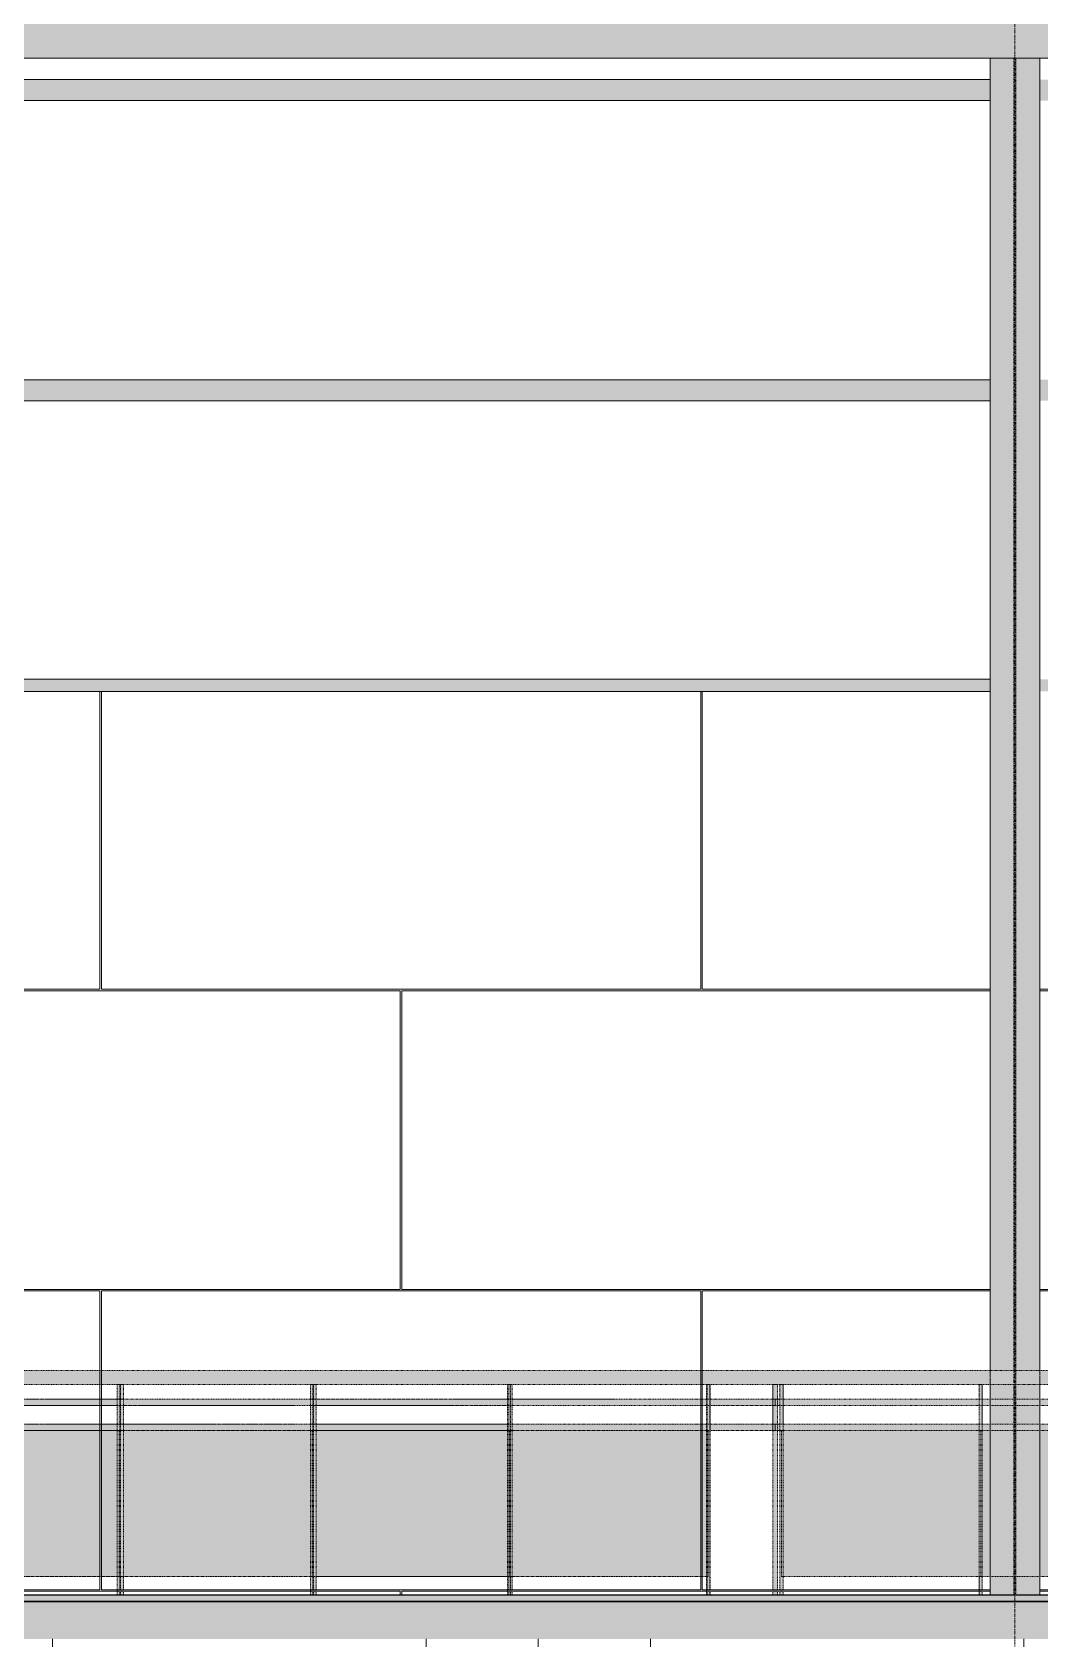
# Model space of a CAD drawing. Header units: inches. Extents: x -23445 to -32, y -314 to 853.
# Drawn here: x -8175.4 to -8013.6, y -6 to 252.2 of the extents above; entities that cross this region are included whole.
import ezdxf

# ---------------------------------------------------------------- set-up
doc = ezdxf.new("R2010")
doc.units = ezdxf.units.IN
doc.header["$MEASUREMENT"] = 0
for name, pattern in [('Dash 1_16_', [0.125, 0.0625, -0.0625]), ('Grid Line 1_2_', [0.875, 0.5, -0.125, 0.125, -0.125]), ('Hidden 1_8_', [0.1875, 0.125, -0.0625])]:
    doc.linetypes.add(name, pattern=pattern)
for name, color, linetype, lineweight in [('A-FLOR', 192, 'Continuous', 9), ('A-FLOR-HRAL', 11, 'Continuous', 9), ('A-FLOR-LEVL', 51, 'Continuous', 9), ('A-FLOR-PATT', 8, 'Continuous', 25), ('A-WALL-PATT', 111, 'Continuous', 25), ('C-TOPO', 7, 'Continuous', 9), ('I-WALL', 2, 'Continuous', 9), ('M-HVAC-DUCT', 70, 'Continuous', 9), ('S-BEAM', 12, 'Continuous', 9), ('S-COLS', 52, 'Continuous', 9), ('S-GRID', 1, 'Continuous', 9)]:
    doc.layers.add(name, color=color, linetype=linetype, lineweight=lineweight)

# ---------------------------------------------------------------- blocks, each defined once
blk = doc.blocks.new('Struct_Xcel_Sports Complex_rvt-4-Building Section - North_South looking West _ Fitness Center')
at = {"layer": 'A-FLOR-PATT', "lineweight": 9}
h = blk.add_hatch(dxfattribs=at)
h.set_pattern_fill('FP_49', style=0, pattern_type=2)
h.set_pattern_definition([(50, (-21606.15, 72.08), (55.0854, -4.8198), [5.76, -63.36]), (355, (-21606.15, 72.08), (-10.6557, 57.7685), [4.608, -50.688]), (100.451, (-21601.557, 71.68), (44.4295, 52.9487), [4.895, -53.848]), (46.184, (-21606.15, 87.44), (81.9644, -12.712), [8.64, -95.04]), (96.636, (-21599.32, 86.38), (71.7815, 74.8124), [7.343, -80.772]), (351.184, (-21606.15, 87.44), (71.782, 74.8124), [6.912, -76.032]), (21, (-21598.47, 83.6), (45.842, -30.9215), [5.76, -63.36]), (326, (-21598.47, 83.6), (18.687, 55.6915), [4.608, -50.688]), (71.451, (-21594.65, 81.025), (64.529, 24.77), [4.895, -53.848]), (37.5, (-21606.148, 72.082), (0.9339, 25.5668), [2.534, -47.539, 2.534, -48.922, -50.88]), (37.5, (-21606.148, 72.082), (0.9339, 25.5668), [-101.53, 2.534, -48.346]), (7.5, (-21606.148, 72.082), (20.20404, 30.2913), [2.534, -26.803, 2.534, -46.387, -19.392]), (7.5, (-21606.148, 72.082), (20.20404, 30.2913), [-78.259, 2.534, -16.858]), (327.5, (-21623.274, 72.082), (40.9978, -1.7324), [2.534, -16.666, 2.534, -57.37, -79.488]), (327.5, (-21623.274, 72.082), (40.9978, -1.7324), [-79.104, 2.534, -76.954]), (317.5, (-21630.954, 72.082), (44.7889, 7.6878), [2.534, -22.426, 2.534, -37.248, -56.448]), (317.5, (-21630.954, 72.082), (44.7889, 7.6878), [-64.742, 2.534, -53.914])])
h.paths.add_polyline_path([(-21132.3, -6), (-21132.3, 0), (-22790.8, 0), (-22790.8, -6), (-21136.06, -6)], flags=0)
at = {"layer": 'A-FLOR', "color": 250, "lineweight": 25}
blk.add_line((-21132.3, 0), (-22790.8, 0), dxfattribs=at)
blk = doc.blocks.new('W-Wide Flange-Column - B1_F-1401806-Building Section - North_South looking West _ Fitness Center')
at = {"layer": 'S-COLS', "linetype": 'Hidden 1_8_'}
for p, q in [((-21867.71, 248), (-21867.71, 37.11)), ((-21867.4, 37.1), (-21867.4, 248)), ((-21867.71, 37.04), (-21867.71, 36.94)), ((-21867.71, 36.87), (-21867.71, 36.62)), ((-21867.71, 36.51), (-21867.71, 35.32)), ((-21867.4, 36.93), (-21867.4, 37.04)), ((-21867.4, 36.59), (-21867.4, 36.87)), ((-21867.4, 36.41), (-21867.4, 36.54)), ((-21867.4, 35.31), (-21867.4, 36.32)), ((-21867.71, 35.28), (-21867.71, 35.04)), ((-21867.71, 34.88), (-21867.71, 32.5)), ((-21867.4, 35.04), (-21867.4, 35.3)), ((-21867.4, 32.5), (-21867.4, 34.88)), ((-21867.71, 32.5), (-21867.71, 31.5)), ((-21867.71, 31.5), (-21867.71, 28.5)), ((-21867.4, 31.5), (-21867.4, 32.5)), ((-21867.4, 28.5), (-21867.4, 31.5)), ((-21867.71, 28.5), (-21867.71, 4)), ((-21867.4, 4), (-21867.4, 28.5)), ((-21867.71, 4), (-21867.71, 1)), ((-21867.4, 1), (-21867.4, 4))]:
    blk.add_line(p, q, dxfattribs=at)
blk = doc.blocks.new('Railing - 3_4_-939654-Building Section - North_South looking West _ Fitness Center')
at = {"layer": 'A-FLOR-HRAL', "linetype": 'Dash 1_16_', "transparency": 33554432}
blk.add_hatch(color=256, dxfattribs=at).paths.add_polyline_path([(-21905.68, 1), (-21905.68, 34.87), (-21906.43, 34.87), (-21906.43, 1)], flags=0)
at = {"layer": 'A-FLOR-HRAL', "linetype": 'Dash 1_16_'}
for p, q in [((-21906.43, 34.87), (-21906.43, 32.5)), ((-21905.68, 34.87), (-21906.43, 34.87)), ((-21906.43, 32.5), (-21906.43, 34.87)), ((-21906.43, 34.87), (-21905.68, 34.87)), ((-21905.68, 32.5), (-21905.68, 34.87)), ((-21905.68, 32.5), (-21905.68, 34.87)), ((-21906.43, 32.5), (-21906.43, 31.53)), ((-21906.43, 31.53), (-21906.43, 32.5)), ((-21906.43, 31.5), (-21906.43, 28.5)), ((-21906.43, 28.5), (-21906.43, 31.5)), ((-21905.68, 31.5), (-21905.68, 32.5)), ((-21905.68, 31.5), (-21905.68, 32.5)), ((-21905.68, 28.5), (-21905.68, 31.5)), ((-21905.68, 28.5), (-21905.68, 31.5)), ((-21906.43, 28.5), (-21906.43, 27.53)), ((-21906.43, 27.53), (-21906.43, 28.5)), ((-21905.68, 27.5), (-21905.68, 28.5)), ((-21905.68, 27.5), (-21905.68, 28.5)), ((-21906.43, 27.5), (-21906.43, 1)), ((-21906.43, 1), (-21906.43, 27.5)), ((-21905.68, 1), (-21905.68, 27.5)), ((-21905.68, 1), (-21905.68, 27.5))]:
    blk.add_line(p, q, dxfattribs=at)
blk = doc.blocks.new('Railing - 2_ 8_-V133-Building Section - North_South looking West _ Fitness Center')
at = {"layer": 'A-FLOR-HRAL', "linetype": 'Dash 1_16_', "transparency": 33554432}
for points in [[(-22041.51, 4), (-22011.36, 4), (-22011.36, 27.5), (-22041.51, 27.5), (-22041.51, 21.29)], [(-22041.6, 4), (-22041.51, 4), (-22041.6, 21.29)]]:
    blk.add_hatch(color=256, dxfattribs=at).paths.add_polyline_path(points, flags=0)
at = {"layer": 'A-FLOR-HRAL', "linetype": 'Dash 1_16_'}
for p, q in [((-22041.6, 4), (-22041.6, 27.5)), ((-22041.51, 27.5), (-22041.6, 27.5)), ((-22041.51, 27.5), (-22040.78, 27.5)), ((-22040.78, 27.5), (-22041.51, 27.5)), ((-22041.51, 27.5), (-22041.51, 4)), ((-22040.78, 27.5), (-22011.65, 27.5)), ((-22011.58, 27.5), (-22040.78, 27.5)), ((-22011.65, 27.5), (-22011.44, 27.5)), ((-22011.36, 27.5), (-22011.58, 27.5)), ((-22011.44, 27.5), (-22011.44, 4)), ((-22011.36, 27.5), (-22011.44, 27.5)), ((-22011.36, 4), (-22011.36, 27.5)), ((-22041.6, 4), (-22041.51, 4)), ((-22040.78, 4), (-22041.51, 4)), ((-22041.51, 4), (-22040.78, 4)), ((-22011.65, 4), (-22040.78, 4)), ((-22040.78, 4), (-22011.58, 4)), ((-22011.44, 4), (-22011.65, 4)), ((-22011.58, 4), (-22011.36, 4)), ((-22011.36, 4), (-22011.44, 4))]:
    blk.add_line(p, q, dxfattribs=at)
blk = doc.blocks.new('Railing - 2_ x 1_2_-V134-Building Section - North_South looking West _ Fitness Center')
at = {"layer": 'A-FLOR-HRAL', "linetype": 'Dash 1_16_', "transparency": 33554432}
for points in [[(-22011.19, 1), (-22011.19, 34.87), (-22011.77, 34.87), (-22011.77, 1), (-22011.58, 1)], [(-22010.71, 1), (-22010.71, 34.87), (-22011.19, 34.87), (-22011.19, 1)]]:
    blk.add_hatch(color=256, dxfattribs=at).paths.add_polyline_path(points, flags=0)
at = {"layer": 'A-FLOR-HRAL', "linetype": 'Dash 1_16_'}
for p, q in [((-22011.19, 34.87), (-22011.77, 34.87)), ((-22011.77, 34.87), (-22011.77, 32.5)), ((-22011.77, 34.87), (-22011.29, 34.87)), ((-22011.29, 34.87), (-22010.71, 34.87)), ((-22011.29, 32.5), (-22011.29, 34.87)), ((-22010.71, 34.87), (-22011.19, 34.87)), ((-22011.19, 1), (-22011.19, 34.87)), ((-22010.71, 1), (-22010.71, 34.87)), ((-22011.77, 32.5), (-22011.77, 31.5)), ((-22011.77, 31.5), (-22011.77, 28.5)), ((-22011.29, 31.5), (-22011.29, 32.5)), ((-22011.29, 28.5), (-22011.29, 31.5)), ((-22011.77, 28.5), (-22011.77, 4)), ((-22011.29, 4), (-22011.29, 28.5)), ((-22011.77, 4), (-22011.77, 1)), ((-22011.29, 1), (-22011.29, 4))]:
    blk.add_line(p, q, dxfattribs=at)
blk = doc.blocks.new('Railing - 2_ 8_-V135-Building Section - North_South looking West _ Fitness Center')
at = {"layer": 'A-FLOR-HRAL', "linetype": 'Dash 1_16_', "transparency": 33554432}
for points in [[(-21980.35, 4), (-21980.35, 27.5), (-22011.33, 27.5), (-22011.33, 4), (-21980.58, 4)], [(-22011.4, 4), (-22011.33, 4), (-22011.4, 21.29)]]:
    blk.add_hatch(color=256, dxfattribs=at).paths.add_polyline_path(points, flags=0)
at = {"layer": 'A-FLOR-HRAL', "linetype": 'Dash 1_16_'}
for p, q in [((-22011.4, 4), (-22011.4, 27.5)), ((-22011.33, 27.5), (-22011.4, 27.5)), ((-22011.33, 27.5), (-22010.71, 27.5)), ((-22010.71, 27.5), (-22011.33, 27.5)), ((-22011.33, 27.5), (-22011.33, 4)), ((-22010.71, 27.5), (-21980.63, 27.5)), ((-21980.58, 27.5), (-22010.71, 27.5)), ((-21980.63, 27.5), (-21980.41, 27.5)), ((-21980.35, 27.5), (-21980.58, 27.5)), ((-21980.41, 27.5), (-21980.41, 4)), ((-21980.35, 27.5), (-21980.41, 27.5)), ((-21980.35, 4), (-21980.35, 27.5)), ((-22011.4, 4), (-22011.33, 4)), ((-22010.71, 4), (-22011.33, 4)), ((-22011.33, 4), (-22010.71, 4)), ((-21980.63, 4), (-22010.71, 4)), ((-22010.71, 4), (-21980.58, 4)), ((-21980.41, 4), (-21980.63, 4)), ((-21980.58, 4), (-21980.35, 4)), ((-21980.35, 4), (-21980.41, 4))]:
    blk.add_line(p, q, dxfattribs=at)
blk = doc.blocks.new('Railing - 2_ x 1_2_-V136-Building Section - North_South looking West _ Fitness Center')
at = {"layer": 'A-FLOR-HRAL', "linetype": 'Dash 1_16_', "transparency": 33554432}
for points in [[(-21980.3, 1), (-21980.3, 34.87), (-21980.71, 34.87), (-21980.71, 1), (-21980.58, 1)], [(-21979.81, 1), (-21979.81, 34.87), (-21980.3, 34.87), (-21980.3, 1)]]:
    blk.add_hatch(color=256, dxfattribs=at).paths.add_polyline_path(points, flags=0)
at = {"layer": 'A-FLOR-HRAL', "linetype": 'Dash 1_16_'}
for p, q in [((-21980.3, 34.87), (-21980.71, 34.87)), ((-21980.71, 34.87), (-21980.71, 32.5)), ((-21980.71, 34.87), (-21980.3, 34.87)), ((-21979.81, 34.87), (-21980.3, 34.87)), ((-21980.3, 1), (-21980.3, 34.87)), ((-21980.22, 34.87), (-21979.81, 34.87)), ((-21980.22, 32.5), (-21980.22, 34.87)), ((-21979.81, 1), (-21979.81, 34.87)), ((-21980.71, 32.5), (-21980.71, 31.5)), ((-21980.71, 31.5), (-21980.71, 28.5)), ((-21980.22, 31.5), (-21980.22, 32.5)), ((-21980.22, 28.5), (-21980.22, 31.5)), ((-21980.71, 28.5), (-21980.71, 4)), ((-21980.22, 4), (-21980.22, 28.5)), ((-21980.71, 4), (-21980.71, 1)), ((-21980.22, 1), (-21980.22, 4))]:
    blk.add_line(p, q, dxfattribs=at)
blk = doc.blocks.new('Railing - 2_ 8_-V137-Building Section - North_South looking West _ Fitness Center')
at = {"layer": 'A-FLOR-HRAL', "linetype": 'Dash 1_16_', "transparency": 33554432}
for points in [[(-21980.32, 4), (-21948.75, 4), (-21948.83, 27.5), (-21980.32, 27.5), (-21980.32, 21.29)], [(-21980.37, 4), (-21980.32, 4), (-21980.37, 21.29)]]:
    blk.add_hatch(color=256, dxfattribs=at).paths.add_polyline_path(points, flags=0)
at = {"layer": 'A-FLOR-HRAL', "linetype": 'Dash 1_16_'}
for p, q in [((-21980.37, 4), (-21980.37, 27.5)), ((-21980.32, 27.5), (-21980.37, 27.5)), ((-21980.32, 27.5), (-21980.32, 4)), ((-21980.3, 27.5), (-21979.81, 27.5)), ((-21979.81, 27.5), (-21980.3, 27.5)), ((-21979.81, 27.5), (-21949.02, 27.5)), ((-21948.99, 27.5), (-21979.81, 27.5)), ((-21949.02, 27.5), (-21948.83, 27.5)), ((-21948.83, 27.5), (-21948.99, 27.5)), ((-21948.79, 27.5), (-21948.79, 4)), ((-21948.75, 27.5), (-21948.79, 27.5)), ((-21948.75, 4), (-21948.75, 27.5)), ((-21980.37, 4), (-21980.32, 4)), ((-21979.81, 4), (-21980.3, 4)), ((-21980.3, 4), (-21979.81, 4)), ((-21949.02, 4), (-21979.81, 4)), ((-21979.81, 4), (-21948.99, 4)), ((-21948.83, 4), (-21949.02, 4)), ((-21948.99, 4), (-21948.83, 4)), ((-21948.75, 4), (-21948.79, 4))]:
    blk.add_line(p, q, dxfattribs=at)
blk = doc.blocks.new('Railing - 2_ x 1_2_-V138-Building Section - North_South looking West _ Fitness Center')
at = {"layer": 'A-FLOR-HRAL', "linetype": 'Dash 1_16_', "transparency": 33554432}
for points in [[(-21948.83, 1), (-21948.88, 34.87), (-21949.06, 34.87), (-21948.99, 1)], [(-21948.33, 1), (-21948.33, 34.87), (-21948.83, 34.87), (-21948.83, 1)]]:
    blk.add_hatch(color=256, dxfattribs=at).paths.add_polyline_path(points, flags=0)
at = {"layer": 'A-FLOR-HRAL', "linetype": 'Dash 1_16_'}
for p, q in [((-21948.83, 34.87), (-21949.06, 34.87)), ((-21949.06, 34.87), (-21949.06, 32.5)), ((-21949.06, 34.87), (-21948.57, 34.87)), ((-21948.33, 34.87), (-21948.83, 34.87)), ((-21948.83, 1), (-21948.83, 34.87)), ((-21948.57, 34.87), (-21948.33, 34.87)), ((-21948.57, 32.5), (-21948.57, 34.87)), ((-21948.33, 1), (-21948.33, 34.87)), ((-21949.06, 32.5), (-21949.06, 31.5)), ((-21949.06, 31.5), (-21949.06, 28.5)), ((-21948.57, 31.5), (-21948.57, 32.5)), ((-21948.57, 28.5), (-21948.57, 31.5)), ((-21949.06, 28.5), (-21949.06, 4)), ((-21948.57, 4), (-21948.57, 28.5)), ((-21949.06, 4), (-21949.06, 1)), ((-21948.57, 1), (-21948.57, 4))]:
    blk.add_line(p, q, dxfattribs=at)
blk = doc.blocks.new('Railing - 2_ 8_-V139-Building Section - North_South looking West _ Fitness Center')
at = {"layer": 'A-FLOR-HRAL', "linetype": 'Dash 1_16_', "transparency": 33554432}
blk.add_hatch(color=256, dxfattribs=at).paths.add_polyline_path([(-21917.05, 4), (-21916.82, 4), (-21916.82, 27.5), (-21948.73, 27.5), (-21948.73, 4), (-21948.33, 4)], flags=0)
at = {"layer": 'A-FLOR-HRAL', "linetype": 'Dash 1_16_'}
for p, q in [((-21948.75, 4), (-21948.75, 27.5)), ((-21948.73, 27.5), (-21948.75, 27.5)), ((-21948.73, 27.5), (-21948.33, 27.5)), ((-21948.33, 27.5), (-21948.73, 27.5)), ((-21948.73, 27.5), (-21948.73, 4)), ((-21948.33, 27.5), (-21917.01, 27.5)), ((-21917.01, 27.5), (-21948.33, 27.5)), ((-21917.01, 27.5), (-21916.83, 27.5)), ((-21916.82, 27.5), (-21917.01, 27.5)), ((-21916.83, 27.5), (-21916.83, 4)), ((-21916.82, 27.5), (-21916.83, 27.5)), ((-21916.82, 4), (-21916.82, 27.5)), ((-21948.75, 4), (-21948.73, 4)), ((-21948.33, 4), (-21948.73, 4)), ((-21948.73, 4), (-21948.33, 4)), ((-21917.01, 4), (-21948.33, 4)), ((-21948.33, 4), (-21917.01, 4)), ((-21916.83, 4), (-21917.01, 4)), ((-21917.01, 4), (-21916.82, 4)), ((-21916.82, 4), (-21916.83, 4))]:
    blk.add_line(p, q, dxfattribs=at)
blk = doc.blocks.new('Railing - 2_ x 1_2_-V140-Building Section - North_South looking West _ Fitness Center')
at = {"layer": 'A-FLOR-HRAL', "linetype": 'Dash 1_16_', "transparency": 33554432}
blk.add_hatch(color=256, dxfattribs=at).paths.add_polyline_path([(-21916.51, 1), (-21916.51, 34.87), (-21917.01, 34.87), (-21917.01, 1)], flags=0)
at = {"layer": 'A-FLOR-HRAL', "linetype": 'Dash 1_16_'}
for p, q in [((-21917.01, 34.87), (-21917.07, 34.87)), ((-21917.07, 34.87), (-21917.07, 32.5)), ((-21916.51, 34.87), (-21917.01, 34.87)), ((-21917.01, 1), (-21917.01, 34.87)), ((-21917.01, 34.87), (-21916.57, 34.87)), ((-21916.57, 34.87), (-21916.51, 34.87)), ((-21916.57, 32.5), (-21916.57, 34.87)), ((-21916.51, 1), (-21916.51, 34.87)), ((-21917.07, 32.5), (-21917.07, 31.5)), ((-21917.07, 31.5), (-21917.07, 28.5)), ((-21916.57, 31.5), (-21916.57, 32.5)), ((-21916.57, 28.5), (-21916.57, 31.5)), ((-21917.07, 28.5), (-21917.07, 4)), ((-21916.57, 27.5), (-21916.57, 28.5)), ((-21916.57, 1), (-21916.57, 27.5)), ((-21917.07, 4), (-21917.07, 1))]:
    blk.add_line(p, q, dxfattribs=at)
blk = doc.blocks.new('Railing - 2_ x 1_2_-V141-Building Section - North_South looking West _ Fitness Center')
at = {"layer": 'A-FLOR-HRAL', "linetype": 'Dash 1_16_', "transparency": 33554432}
blk.add_hatch(color=256, dxfattribs=at).paths.add_polyline_path([(-21904.8, 1), (-21904.8, 34.87), (-21905.3, 34.87), (-21905.3, 1)], flags=0)
at = {"layer": 'A-FLOR-HRAL', "linetype": 'Dash 1_16_'}
for p, q in [((-21905.3, 34.87), (-21905.3, 32.5)), ((-21904.8, 34.87), (-21905.3, 34.87)), ((-21905.3, 1), (-21905.3, 34.87)), ((-21905.3, 34.87), (-21904.8, 34.87)), ((-21904.8, 1), (-21904.8, 34.87)), ((-21904.8, 32.5), (-21904.8, 34.87)), ((-21905.3, 32.5), (-21905.3, 31.5)), ((-21905.3, 31.5), (-21905.3, 28.5)), ((-21904.8, 31.5), (-21904.8, 32.5)), ((-21904.8, 28.5), (-21904.8, 31.5)), ((-21905.3, 28.5), (-21905.3, 27.5)), ((-21904.8, 4), (-21904.8, 28.5)), ((-21905.3, 27.5), (-21905.3, 1)), ((-21904.8, 1), (-21904.8, 4))]:
    blk.add_line(p, q, dxfattribs=at)
blk = doc.blocks.new('Railing - 2_ 8_-V142-Building Section - North_South looking West _ Fitness Center')
at = {"layer": 'A-FLOR-HRAL', "linetype": 'Dash 1_16_', "transparency": 33554432}
blk.add_hatch(color=256, dxfattribs=at).paths.add_polyline_path([(-21873.3, 4), (-21873.05, 4), (-21873.05, 27.5), (-21905.05, 27.5), (-21905.05, 4), (-21904.8, 4)], flags=0)
at = {"layer": 'A-FLOR-HRAL', "linetype": 'Dash 1_16_'}
for p, q in [((-21905.05, 4), (-21905.05, 27.5)), ((-21905.05, 27.5), (-21904.8, 27.5)), ((-21904.8, 27.5), (-21905.05, 27.5)), ((-21905.05, 27.5), (-21905.05, 4)), ((-21904.8, 27.5), (-21873.3, 27.5)), ((-21873.3, 27.5), (-21904.8, 27.5)), ((-21873.3, 27.5), (-21873.05, 27.5)), ((-21873.05, 27.5), (-21873.3, 27.5)), ((-21873.05, 27.5), (-21873.05, 4)), ((-21873.05, 4), (-21873.05, 27.5)), ((-21904.8, 4), (-21905.05, 4)), ((-21905.05, 4), (-21904.8, 4)), ((-21873.3, 4), (-21904.8, 4)), ((-21904.8, 4), (-21873.3, 4)), ((-21873.05, 4), (-21873.3, 4)), ((-21873.3, 4), (-21873.05, 4))]:
    blk.add_line(p, q, dxfattribs=at)
blk = doc.blocks.new('Railing - 2_ x 1_2_-V143-Building Section - North_South looking West _ Fitness Center')
at = {"layer": 'A-FLOR-HRAL', "linetype": 'Dash 1_16_', "transparency": 33554432}
blk.add_hatch(color=256, dxfattribs=at).paths.add_polyline_path([(-21872.8, 1), (-21872.8, 34.87), (-21873.3, 34.87), (-21873.3, 1)], flags=0)
at = {"layer": 'A-FLOR-HRAL', "linetype": 'Dash 1_16_'}
for p, q in [((-21873.3, 34.87), (-21873.3, 32.5)), ((-21872.8, 34.87), (-21873.3, 34.87)), ((-21873.3, 1), (-21873.3, 34.87)), ((-21873.3, 34.87), (-21872.8, 34.87)), ((-21872.8, 1), (-21872.8, 34.87)), ((-21872.8, 32.5), (-21872.8, 34.87)), ((-21873.3, 32.5), (-21873.3, 31.5)), ((-21873.3, 31.5), (-21873.3, 28.5)), ((-21872.8, 31.5), (-21872.8, 32.5)), ((-21872.8, 28.5), (-21872.8, 31.5)), ((-21873.3, 28.5), (-21873.3, 4)), ((-21872.8, 4), (-21872.8, 28.5)), ((-21873.3, 4), (-21873.3, 1)), ((-21872.8, 1), (-21872.8, 4))]:
    blk.add_line(p, q, dxfattribs=at)
blk = doc.blocks.new('Railing - 2_ 8_-V144-Building Section - North_South looking West _ Fitness Center')
at = {"layer": 'A-FLOR-HRAL', "linetype": 'Dash 1_16_', "transparency": 33554432}
blk.add_hatch(color=256, dxfattribs=at).paths.add_polyline_path([(-21852.58, 4), (-21841.05, 4), (-21841.05, 27.5), (-21873.05, 27.5), (-21873.05, 4), (-21862.27, 4)], flags=0)
at = {"layer": 'A-FLOR-HRAL', "linetype": 'Dash 1_16_'}
for p, q in [((-21873.05, 4), (-21873.05, 27.5)), ((-21873.05, 27.5), (-21872.8, 27.5)), ((-21872.8, 27.5), (-21873.05, 27.5)), ((-21873.05, 27.5), (-21873.05, 4)), ((-21872.8, 27.5), (-21841.3, 27.5)), ((-21841.3, 27.5), (-21872.8, 27.5)), ((-21841.3, 27.5), (-21841.05, 27.5)), ((-21841.05, 27.5), (-21841.3, 27.5)), ((-21841.05, 27.5), (-21841.05, 4)), ((-21841.05, 4), (-21841.05, 27.5)), ((-21872.8, 4), (-21873.05, 4)), ((-21873.05, 4), (-21872.8, 4)), ((-21841.3, 4), (-21872.8, 4)), ((-21872.8, 4), (-21841.3, 4)), ((-21841.05, 4), (-21841.3, 4)), ((-21841.3, 4), (-21841.05, 4))]:
    blk.add_line(p, q, dxfattribs=at)
blk = doc.blocks.new('Railing - Railing-939582-Building Section - North_South looking West _ Fitness Center')
at = {"layer": 'A-FLOR-HRAL', "linetype": 'Dash 1_16_', "transparency": 33554432}
for points in [[(-22177.4, 36), (-21906.05, 36), (-21906.05, 37.12), (-21988.14, 37.12), (-22178.83, 37.07), (-22178.18, 36.88), (-22178.04, 36.83), (-22177.57, 36.41)], [(-21902.19, 36), (-21584.05, 36), (-21584.05, 37.12), (-21661.26, 37.12), (-21721.93, 37.12), (-21765.44, 37.12), (-21845.45, 37.12), (-21906.05, 37.07), (-21906.05, 36)], [(-22063.82, 34.88), (-21938.65, 34.88), (-21906.05, 34.94), (-21906.05, 36), (-22177.4, 36), (-22177.61, 35.5), (-22178.04, 35.17), (-22178.56, 34.98), (-22179.1, 34.89), (-22151.55, 34.88), (-22132.56, 34.88), (-22073.13, 34.88), (-22064.56, 34.88)], [(-21906.05, 31.5), (-21906.05, 32.5), (-22178.72, 32.5), (-22178.72, 31.5), (-21910.68, 31.5)], [(-21584.8, 31.5), (-21584.05, 31.5), (-21584.05, 32.5), (-21906.05, 32.5), (-21906.05, 31.5), (-21585.3, 31.5)], [(-21906.05, 27.5), (-21906.05, 28.5), (-22178.72, 28.5), (-22178.72, 27.5), (-21910.68, 27.5)], [(-21584.8, 27.5), (-21584.05, 27.5), (-21584.05, 28.5), (-21906.05, 28.5), (-21906.05, 27.5), (-21585.3, 27.5)]]:
    blk.add_hatch(color=256, dxfattribs=at).paths.add_polyline_path(points, flags=0)
h = blk.add_hatch(color=256, dxfattribs=at)
h.paths.add_polyline_path([(-21795.37, 34.88), (-21758.07, 34.88), (-21707.34, 34.89), (-21694.74, 34.88), (-21584.05, 34.97), (-21584.05, 36), (-21906.05, 36), (-21906.05, 34.88), (-21828.84, 34.88), (-21799.11, 34.88)], flags=0)
h.paths.add_polyline_path([(-21862.27, 35.3), (-21862.27, 35.3), (-21862.99, 35.52)], flags=0)
at = {"layer": 'A-FLOR-HRAL', "linetype": 'Dash 1_16_'}
for p, q in [((-21584.05, 37.12), (-21906.05, 37.12)), ((-21906.05, 34.88), (-21584.05, 34.88)), ((-22040.8, 32.5), (-22011.33, 32.5)), ((-22011.33, 31.5), (-22040.8, 31.5)), ((-22011.62, 31.5), (-22040.8, 31.5)), ((-22020.74, 32.5), (-22032.95, 32.5)), ((-22011.62, 32.5), (-22020.74, 32.5)), ((-22010.72, 32.5), (-22011.62, 32.5)), ((-22010.72, 31.5), (-22011.62, 31.5)), ((-22011.33, 32.5), (-22010.72, 32.5)), ((-22010.72, 31.5), (-22011.33, 31.5)), ((-21980.61, 32.5), (-22010.72, 32.5)), ((-22010.72, 32.5), (-21980.4, 32.5)), ((-21980.4, 31.5), (-22010.72, 31.5)), ((-22008.37, 31.5), (-22010.72, 31.5)), ((-21995.87, 31.5), (-22008.37, 31.5)), ((-21983.26, 31.5), (-21995.87, 31.5)), ((-21980.61, 31.5), (-21983.26, 31.5)), ((-21979.82, 32.5), (-21980.61, 32.5)), ((-21979.82, 31.5), (-21980.61, 31.5)), ((-21980.4, 32.5), (-21979.82, 32.5)), ((-21979.82, 31.5), (-21980.4, 31.5)), ((-21957.75, 32.5), (-21979.82, 32.5)), ((-21979.82, 32.5), (-21948.83, 32.5)), ((-21948.83, 31.5), (-21979.82, 31.5)), ((-21970.54, 31.5), (-21979.82, 31.5)), ((-21957.75, 31.5), (-21970.54, 31.5)), ((-21949, 32.5), (-21957.75, 32.5)), ((-21949, 31.5), (-21957.75, 31.5)), ((-21948.33, 32.5), (-21949, 32.5)), ((-21948.33, 31.5), (-21949, 31.5)), ((-21948.83, 32.5), (-21948.33, 32.5)), ((-21948.33, 31.5), (-21948.83, 31.5)), ((-21944.88, 32.5), (-21948.33, 32.5)), ((-21948.33, 32.5), (-21917.02, 32.5)), ((-21917.02, 31.5), (-21948.33, 31.5)), ((-21919.02, 31.5), (-21948.33, 31.5)), ((-21931.97, 32.5), (-21944.88, 32.5)), ((-21919.02, 32.5), (-21931.97, 32.5)), ((-21917.02, 32.5), (-21918.95, 32.5)), ((-21917.02, 31.5), (-21918.95, 31.5)), ((-21916.52, 32.5), (-21917.02, 32.5)), ((-21917.02, 32.5), (-21916.52, 32.5)), ((-21916.52, 31.5), (-21917.02, 31.5)), ((-21916.52, 31.5), (-21917.02, 31.5)), ((-21906.43, 32.5), (-21916.52, 32.5)), ((-21916.52, 32.5), (-21906.05, 32.5)), ((-21906.05, 31.5), (-21916.52, 31.5)), ((-21906.43, 31.5), (-21916.52, 31.5)), ((-21906.05, 32.5), (-21906.43, 32.5)), ((-21906.05, 31.5), (-21906.43, 31.5)), ((-21906.05, 32.5), (-21906.05, 31.5)), ((-21906.05, 31.5), (-21906.05, 32.5)), ((-21906.05, 32.5), (-21905.3, 32.5)), ((-21905.68, 32.5), (-21906.05, 32.5)), ((-21905.68, 31.5), (-21906.05, 31.5)), ((-21905.3, 31.5), (-21906.05, 31.5)), ((-21905.3, 32.5), (-21905.68, 32.5)), ((-21905.3, 31.5), (-21905.68, 31.5)), ((-21905.3, 32.5), (-21904.8, 32.5)), ((-21904.8, 32.5), (-21905.3, 32.5)), ((-21904.8, 31.5), (-21905.3, 31.5)), ((-21904.8, 31.5), (-21905.3, 31.5)), ((-21904.8, 32.5), (-21873.3, 32.5)), ((-21873.3, 32.5), (-21904.8, 32.5)), ((-21873.3, 31.5), (-21904.8, 31.5)), ((-21873.3, 31.5), (-21904.8, 31.5)), ((-21873.3, 32.5), (-21872.8, 32.5)), ((-21872.8, 32.5), (-21873.3, 32.5)), ((-21872.8, 31.5), (-21873.3, 31.5)), ((-21872.8, 31.5), (-21873.3, 31.5)), ((-21872.8, 32.5), (-21841.3, 32.5)), ((-21841.3, 32.5), (-21872.8, 32.5)), ((-21841.3, 31.5), (-21872.8, 31.5)), ((-21841.3, 31.5), (-21872.8, 31.5)), ((-22040.8, 28.5), (-22011.33, 28.5)), ((-22020.74, 28.5), (-22032.95, 28.5)), ((-22011.62, 28.5), (-22020.74, 28.5)), ((-22010.72, 28.5), (-22011.62, 28.5)), ((-22011.33, 28.5), (-22010.72, 28.5)), ((-21995.87, 28.5), (-22010.72, 28.5)), ((-22010.72, 28.5), (-21980.4, 28.5)), ((-21983.26, 28.5), (-21995.87, 28.5)), ((-21980.61, 28.5), (-21983.26, 28.5)), ((-21979.82, 28.5), (-21980.61, 28.5)), ((-21980.4, 28.5), (-21979.82, 28.5)), ((-21949, 28.5), (-21979.82, 28.5)), ((-21979.82, 28.5), (-21948.83, 28.5)), ((-21948.33, 28.5), (-21949, 28.5)), ((-21948.83, 28.5), (-21948.33, 28.5)), ((-21919.02, 28.5), (-21948.33, 28.5)), ((-21948.33, 28.5), (-21917.02, 28.5)), ((-21917.02, 28.5), (-21918.95, 28.5)), ((-21916.52, 28.5), (-21917.02, 28.5)), ((-21917.02, 28.5), (-21916.52, 28.5)), ((-21906.43, 28.5), (-21916.52, 28.5)), ((-21916.52, 28.5), (-21906.05, 28.5)), ((-21906.05, 28.5), (-21906.43, 28.5)), ((-21906.05, 28.5), (-21906.05, 27.5)), ((-21906.05, 27.5), (-21906.05, 28.5)), ((-21906.05, 28.5), (-21905.3, 28.5)), ((-21905.68, 28.5), (-21906.05, 28.5)), ((-21905.3, 28.5), (-21905.68, 28.5)), ((-21905.3, 28.5), (-21904.8, 28.5)), ((-21904.8, 28.5), (-21905.3, 28.5)), ((-21904.8, 28.5), (-21873.3, 28.5)), ((-21873.3, 28.5), (-21904.8, 28.5)), ((-21873.3, 28.5), (-21872.8, 28.5)), ((-21872.8, 28.5), (-21873.3, 28.5)), ((-21872.8, 28.5), (-21841.3, 28.5)), ((-21841.3, 28.5), (-21872.8, 28.5)), ((-22011.33, 27.5), (-22040.8, 27.5)), ((-22011.62, 27.5), (-22040.8, 27.5)), ((-22011.37, 27.5), (-22011.62, 27.5)), ((-22010.72, 27.5), (-22011.35, 27.5)), ((-22010.72, 27.5), (-22011.33, 27.5)), ((-21980.4, 27.5), (-22010.72, 27.5)), ((-21980.61, 27.5), (-22010.72, 27.5)), ((-21980.35, 27.5), (-21980.61, 27.5)), ((-21979.82, 27.5), (-21980.4, 27.5)), ((-21979.82, 27.5), (-21980.31, 27.5)), ((-21948.83, 27.5), (-21979.82, 27.5)), ((-21949, 27.5), (-21979.82, 27.5)), ((-21948.83, 27.5), (-21949, 27.5)), ((-21948.33, 27.5), (-21948.83, 27.5)), ((-21948.33, 27.5), (-21948.73, 27.5)), ((-21917.02, 27.5), (-21948.33, 27.5)), ((-21919.02, 27.5), (-21948.33, 27.5)), ((-21917.02, 27.5), (-21918.95, 27.5)), ((-21916.52, 27.5), (-21917.02, 27.5)), ((-21916.82, 27.5), (-21917.02, 27.5)), ((-21916.52, 27.5), (-21916.82, 27.5)), ((-21906.05, 27.5), (-21916.52, 27.5)), ((-21906.43, 27.5), (-21916.52, 27.5)), ((-21906.05, 27.5), (-21906.43, 27.5)), ((-21905.68, 27.5), (-21906.05, 27.5)), ((-21905.3, 27.5), (-21906.05, 27.5)), ((-21905.3, 27.5), (-21905.68, 27.5)), ((-21905.05, 27.5), (-21905.3, 27.5)), ((-21904.8, 27.5), (-21905.3, 27.5)), ((-21904.8, 27.5), (-21905.05, 27.5)), ((-21873.3, 27.5), (-21904.8, 27.5)), ((-21873.3, 27.5), (-21904.8, 27.5)), ((-21872.8, 27.5), (-21873.3, 27.5)), ((-21872.8, 27.5), (-21873.3, 27.5)), ((-21841.3, 27.5), (-21872.8, 27.5)), ((-21841.3, 27.5), (-21872.8, 27.5))]:
    blk.add_line(p, q, dxfattribs=at)
at = {"layer": 'A-FLOR-HRAL', "linetype": 'Dash 1_16_', "flags": 128}
for points in [[(-21906.05, 37.12), (-21918.05, 37.12), (-21930.04, 37.12), (-21942, 37.12), (-21953.92, 37.12), (-21965.79, 37.12), (-21977.59, 37.12), (-21989.31, 37.12), (-22000.94, 37.12), (-22012.46, 37.12), (-22023.86, 37.12), (-22035.14, 37.12), (-22046.27, 37.12), (-22057.24, 37.12), (-22068.05, 37.12), (-22078.68, 37.12), (-22089.11, 37.12), (-22099.34, 37.12), (-22109.36, 37.12), (-22119.15, 37.12), (-22128.7, 37.12), (-22138.01, 37.12), (-22147.06, 37.12), (-22155.84, 37.12), (-22164.34, 37.12), (-22172.55, 37.12), (-22179.38, 37.12)], [(-21906.05, 34.88), (-21918.05, 34.88), (-21930.04, 34.88), (-21942, 34.88), (-21953.92, 34.88), (-21965.79, 34.88), (-21977.59, 34.88), (-21989.31, 34.88), (-22000.94, 34.88), (-22012.46, 34.88), (-22023.86, 34.88), (-22035.14, 34.88), (-22046.27, 34.88), (-22057.24, 34.88), (-22068.05, 34.88), (-22078.68, 34.88), (-22089.11, 34.88), (-22099.34, 34.88), (-22109.36, 34.88), (-22119.15, 34.88), (-22128.7, 34.88), (-22138.01, 34.88), (-22147.06, 34.88), (-22155.84, 34.88), (-22164.34, 34.88), (-22172.55, 34.88), (-22179.38, 34.88)]]:
    blk.add_lwpolyline(points, dxfattribs=at)
for name in ['Railing - 2_ x 1_2_-V134-Building Section - North_South looking West _ Fitness Center', 'Railing - 2_ x 1_2_-V136-Building Section - North_South looking West _ Fitness Center', 'Railing - 2_ x 1_2_-V138-Building Section - North_South looking West _ Fitness Center', 'Railing - 2_ x 1_2_-V140-Building Section - North_South looking West _ Fitness Center', 'Railing - 3_4_-939654-Building Section - North_South looking West _ Fitness Center', 'Railing - 2_ x 1_2_-V141-Building Section - North_South looking West _ Fitness Center', 'Railing - 2_ x 1_2_-V143-Building Section - North_South looking West _ Fitness Center', 'Railing - 2_ 8_-V133-Building Section - North_South looking West _ Fitness Center', 'Railing - 2_ 8_-V135-Building Section - North_South looking West _ Fitness Center', 'Railing - 2_ 8_-V137-Building Section - North_South looking West _ Fitness Center', 'Railing - 2_ 8_-V139-Building Section - North_South looking West _ Fitness Center', 'Railing - 2_ 8_-V142-Building Section - North_South looking West _ Fitness Center', 'Railing - 2_ 8_-V144-Building Section - North_South looking West _ Fitness Center']:
    blk.add_blockref(name, (0, 0))
blk = doc.blocks.new('Girt_C - 10_D-1401751-Building Section - North_South looking West _ Fitness Center')
at = {"layer": 'S-BEAM'}
h = blk.add_hatch(color=256, dxfattribs=at)
h.paths.add_polyline_path([(-21775.12, 146.25), (-21772.38, 146.25), (-21771.17, 148.19), (-21863.55, 148.19), (-21863.55, 146.25), (-21794.49, 146.25)], flags=0)
h.paths.add_polyline_path([(-22346.4, 146.25), (-22331.84, 146.25), (-22328.69, 148.19), (-22347.3, 148.19), (-22347.3, 146.25)], flags=0)
h.paths.add_polyline_path([(-21146.8, 146.25), (-21146.8, 148.19), (-21381.05, 148.19), (-21381.05, 146.25), (-21155.42, 146.25)], flags=0)
h.paths.add_polyline_path([(-22288.38, 146.25), (-22112.8, 146.25), (-22112.8, 148.19), (-22288.69, 148.19), (-22289.1, 147.24), (-22289.61, 146.25), (-22289.05, 146.25)], flags=0)
h.paths.add_polyline_path([(-21389.05, 146.25), (-21389.05, 148.19), (-21622.3, 148.19), (-21622.3, 146.25), (-21407.18, 146.25)], flags=0)
h.paths.add_polyline_path([(-22104.8, 146.25), (-21871.55, 146.25), (-21871.55, 148.19), (-22104.8, 148.19), (-22104.8, 147.24)], flags=0)
h.paths.add_polyline_path([(-21630.3, 146.25), (-21630.3, 148.19), (-21725.47, 148.19), (-21724.09, 146.25), (-21639.56, 146.25)], flags=0)
h.paths.add_polyline_path([(-21725.37, 146.25), (-21725.37, 146.25), (-21726.73, 148.19), (-21769.91, 148.19), (-21771.18, 146.25), (-21725.42, 146.25)], flags=0)
blk.add_line((-21871.55, 148.19), (-22104.8, 148.19), dxfattribs=at)
blk = doc.blocks.new('Girt_Z - 10_D-1255199-Building Section - North_South looking West _ Fitness Center')
at = {"layer": 'S-BEAM'}
h = blk.add_hatch(color=256, dxfattribs=at)
h.paths.add_polyline_path([(-21146.8, 192.94), (-21146.8, 196.31), (-21381.05, 196.31), (-21381.05, 192.94), (-21174.79, 192.94)], flags=0)
h.paths.add_polyline_path([(-21742.31, 192.94), (-21741.8, 192.94), (-21739.65, 196.31), (-21757.83, 196.26), (-21755.55, 192.94), (-21746.07, 192.94)], flags=0)
h.paths.add_polyline_path([(-21736.69, 192.94), (-21630.3, 192.94), (-21630.3, 196.31), (-21738.4, 196.31), (-21740.56, 192.94)], flags=0)
h.paths.add_polyline_path([(-21389.05, 192.94), (-21389.05, 196.31), (-21622.3, 196.31), (-21622.3, 192.94), (-21407.18, 192.94)], flags=0)
h.paths.add_polyline_path([(-21863.55, 192.94), (-21756.8, 192.94), (-21759.12, 196.31), (-21863.55, 196.31)], flags=0)
h.paths.add_polyline_path([(-21871.55, 192.94), (-21871.55, 196.31), (-22104.8, 196.31), (-22104.8, 192.94), (-21871.95, 192.94)], flags=0)
h.paths.add_polyline_path([(-22112.8, 192.94), (-22112.8, 196.31), (-22283.05, 196.31), (-22283.05, 192.94), (-22181.8, 192.94)], flags=0)
h.paths.add_polyline_path([(-22315.05, 192.94), (-22315.05, 196.31), (-22347.3, 196.31), (-22347.3, 192.94), (-22336.72, 192.94)], flags=0)
for p, q in [((-22104.8, 196.31), (-21871.55, 196.31)), ((-22104.8, 192.94), (-21871.55, 192.94))]:
    blk.add_line(p, q, dxfattribs=at)
blk = doc.blocks.new('Girt_Z - 10_D-1254871-Building Section - North_South looking West _ Fitness Center')
at = {"layer": 'S-BEAM'}
h = blk.add_hatch(color=256, dxfattribs=at)
h.paths.add_polyline_path([(-21622.3, 241.19), (-21389.05, 241.19), (-21389.05, 244.56), (-21622.3, 244.56), (-21622.3, 242.96)], flags=0)
h.paths.add_polyline_path([(-21146.8, 241.19), (-21146.8, 244.56), (-21381.05, 244.56), (-21381.05, 241.19), (-21174.79, 241.19)], flags=0)
h.paths.add_polyline_path([(-21710.41, 241.19), (-21710.21, 241.19), (-21708.01, 244.56), (-21790.35, 244.56), (-21788.07, 241.19), (-21717.02, 241.19)], flags=0)
h.paths.add_polyline_path([(-21687.02, 241.19), (-21630.3, 241.19), (-21630.3, 244.56), (-21706.8, 244.56), (-21709, 241.19), (-21692.37, 241.19)], flags=0)
h.paths.add_polyline_path([(-22181.8, 241.19), (-22112.8, 241.19), (-22112.8, 244.56), (-22265.42, 244.56), (-22266.04, 244.27), (-22269.8, 241.89), (-22270.7, 241.19), (-22220.53, 241.19)], flags=0)
h.paths.add_polyline_path([(-22104.8, 241.19), (-21871.55, 241.19), (-21871.55, 244.56), (-22104.8, 244.56), (-22104.8, 242.96)], flags=0)
h.paths.add_polyline_path([(-21863.55, 241.19), (-21789.28, 241.19), (-21791.56, 244.56), (-21863.55, 244.56), (-21863.55, 242.96)], flags=0)
h.paths.add_polyline_path([(-22309.83, 241.19), (-22308.82, 243.5), (-22308.27, 244.56), (-22347.3, 244.56), (-22347.3, 241.19), (-22310.11, 241.19)], flags=0)
for p, q in [((-22104.8, 244.56), (-21871.55, 244.56)), ((-22104.8, 241.19), (-21871.55, 241.19))]:
    blk.add_line(p, q, dxfattribs=at)

msp = doc.modelspace()

# ---------------------------------------------------------------- hatches: boundary and pattern name
at = {"layer": 'A-FLOR'}
msp.add_hatch(color=256, dxfattribs=at).paths.add_polyline_path([(-7460.73, 0), (-7460.73, 1), (-8329.38, 1), (-8329.38, 0), (-7479.72, 0)], flags=0)
at = {"layer": 'A-WALL-PATT', "lineweight": 9}
h = msp.add_hatch(dxfattribs=at)
h.set_pattern_fill('FP_48', color=256, style=0, pattern_type=2)
h.set_pattern_definition([(90, (-21385.18, -673.75), (-193, -193), [48, -145]), (180, (-21385.18, -673.75), (-2e-14, -193), [96.25, -96.75]), (270, (-21481.43, -625.75), (-193, -193), [48, -145]), (180, (-21385.18, -625.75), (-2e-14, -193), [96.25, -96.75]), (270, (-21481.68, -625.75), (-193, -193), [48, -145]), (180, (-21481.68, -625.75), (-2e-14, -193), [96.25, -96.75]), (90, (-21577.93, -673.75), (-193, -193), [48, -145]), (180, (-21481.68, -673.75), (-2e-14, -193), [96.25, -96.75]), (90, (-21433.18, -625.5), (-193, -193), [48, -145]), (180, (-21384.93, -625.5), (-2e-14, -193), [48.25, -144.75]), (180, (-21384.93, -577.5), (-2e-14, -193), [48.25, -144.75]), (90, (-21529.68, -625.5), (-193, -193), [48, -145]), (180, (-21433.43, -625.5), (-2e-14, -193), [96.25, -96.75]), (270, (-21433.43, -577.5), (-193, -193), [48, -145]), (180, (-21433.43, -577.5), (-2e-14, -193), [96.25, -96.75]), (180, (-21529.93, -625.5), (-2e-14, -193), [48, -145]), (270, (-21529.93, -577.5), (-193, -193), [48, -145]), (180, (-21529.93, -577.5), (-2e-14, -193), [48, -145]), (90, (-21385.18, -577.25), (-193, -193), [48, -145]), (180, (-21385.18, -577.25), (-2e-14, -193), [96.25, -96.75]), (270, (-21481.43, -529.25), (-193, -193), [48, -145]), (180, (-21385.18, -529.25), (-2e-14, -193), [96.25, -96.75]), (270, (-21481.68, -529.25), (-193, -193), [48, -145]), (180, (-21481.68, -529.25), (-2e-14, -193), [96.25, -96.75]), (270, (-21577.93, -529.25), (-193, -193), [48, -145]), (180, (-21481.68, -577.25), (-2e-14, -193), [96.25, -96.75]), (90, (-21433.18, -529), (-193, -193), [48, -145]), (180, (-21384.93, -529), (-2e-14, -193), [48.25, -144.75]), (180, (-21384.93, -481), (-2e-14, -193), [48.25, -144.75]), (90, (-21529.68, -529), (-193, -193), [48, -145]), (180, (-21433.43, -529), (-2e-14, -193), [96.25, -96.75]), (270, (-21433.43, -481), (-193, -193), [48, -145]), (180, (-21433.43, -481), (-2e-14, -193), [96.25, -96.75]), (180, (-21529.93, -529), (-2e-14, -193), [48, -145]), (270, (-21529.93, -481), (-193, -193), [48, -145]), (180, (-21529.93, -481), (-2e-14, -193), [48, -145])])
h.paths.add_polyline_path([(-8409.26, 0), (-8329.38, 0), (-8329.38, 1), (-8262.81, 1), (-8262.81, 146.25), (-8439.62, 146.25), (-8442.16, 141.55), (-8445.14, 137.01), (-8448.63, 132.59), (-8452.42, 128.56), (-8455.99, 125.3), (-8460.35, 121.95), (-8465.06, 118.95), (-8470.01, 116.38), (-8475.17, 114.24), (-8481.38, 112.36), (-8486.81, 111.24), (-8492.01, 110.6), (-8497.31, 110.36), (-8497.31, 98.25), (-8426.56, 98.25), (-8426.56, 0)], flags=0)
h.paths.add_polyline_path([(-7894.81, 1), (-7780.31, 1), (-7780.31, 5.05), (-7875.44, 146.25), (-7921.19, 146.25), (-8013.56, 5.2), (-8013.56, 1), (-7895.06, 1)], flags=0)
h.paths.add_polyline_path([(-8254.81, 1), (-8021.56, 1), (-8021.56, 146.25), (-8254.81, 146.25), (-8254.81, 4)], flags=0)
h.paths.add_polyline_path([(-7772.31, 1), (-7679.43, 1), (-7679.43, 146.25), (-7772.31, 146.25), (-7772.31, 1.14)], flags=0)
h.paths.add_polyline_path([(-7780.31, 6.84), (-7780.31, 146.25), (-7874.17, 146.25), (-7783.26, 11.22)], flags=0)
h.paths.add_polyline_path([(-8013.56, 7.02), (-7922.46, 146.25), (-8013.56, 146.25), (-8013.56, 7.62)], flags=0)
h.paths.add_polyline_path([(-8229.11, 34.89), (-8229.11, 34.89), (-8226.25, 34.89)], flags=0)
h.paths.add_polyline_path([(-8278.26, 35.22), (-8278.26, 35.22), (-8278, 35.22)], flags=0)
h.paths.add_polyline_path([(-8279.71, 35.22), (-8279.71, 35.22), (-8279.22, 35.22)], flags=0)
h.paths.add_polyline_path([(-7728.56, 35.24), (-7728.06, 35.24), (-7725.81, 35.24)], flags=0)
h.paths.add_polyline_path([(-8497.06, 142.38), (-8492.61, 142.72), (-8488.8, 143.49), (-8485.71, 144.46), (-8481.88, 146.25), (-8497.31, 146.25), (-8497.31, 142.38)], flags=0)
at = {"layer": 'C-TOPO'}
h = msp.add_hatch(dxfattribs=at)
h.set_pattern_fill('FP_42', color=256, style=0, pattern_type=2)
h.set_pattern_definition([(0, (-21606.15, 72.08), (48, 48), [48, -48]), (0, (-21606.15, 90.08), (48, 48), [48, -48]), (0, (-21606.15, 108.08), (48, 48), [48, -48]), (90, (-21600.15, 114.08), (-48, 48), [48, -48]), (90, (-21582.15, 114.08), (-48, 48), [48, -48]), (90, (-21564.15, 114.08), (-48, 48), [48, -48])])
h.paths.add_polyline_path([(-7789.57, -99.62), (-6705.1, -99.62), (-6705.1, 0), (-7272.31, 0), (-7272.31, -36), (-7269.31, -36), (-7269.31, -48), (-7287.31, -48), (-7287.31, -36), (-7282.31, -36), (-7282.31, -6), (-8940.81, -6), (-8940.81, -36), (-8935.81, -36), (-8935.81, -48), (-8953.81, -48), (-8953.81, -36), (-8950.81, -36), (-8950.81, 0), (-9183.88, 0), (-9183.88, -99.62), (-7944.49, -99.62)], flags=0)
at = {"layer": 'M-HVAC-DUCT', "lineweight": 5}
msp.add_hatch(color=256, dxfattribs=at).paths.add_polyline_path([(-8399.58, 248), (-7330.68, 248), (-7330.68, 264), (-8401.06, 264), (-8401.06, 248)], flags=0)
at = {"layer": 'S-COLS', "lineweight": 5}
h = msp.add_hatch(color=256, dxfattribs=at)
h.paths.add_polyline_path([(-8013.56, 1), (-8013.56, 248), (-8021.56, 248), (-8021.56, 1), (-8017.11, 1)], flags=0)
h.paths.add_polyline_path([(-8021.56, 280), (-8013.56, 280), (-8013.56, 356.35), (-8021.56, 356.01), (-8021.56, 303.42)], flags=0)

# ---------------------------------------------------------------- linework, layer by layer
at = {"layer": 'A-FLOR', "lineweight": 25}
for p, q in [((-7460.73, 1), (-8329.38, 1)), ((-8329.38, 0), (-7460.73, 0))]:
    msp.add_line(p, q, dxfattribs=at)
at = {"layer": 'A-FLOR-LEVL', "linetype": 'Grid Line 1_2_'}
msp.add_line((-9377.38, 0), (-6327.09, 0), dxfattribs=at)
at = {"layer": 'I-WALL'}
msp.add_line((-8021.56, 146.25), (-8254.81, 146.25), dxfattribs=at)
at = {"layer": 'M-HVAC-DUCT'}
msp.add_line((-8401.06, 248), (-7330.68, 248), dxfattribs=at)
at = {"layer": 'S-COLS'}
for p, q in [((-8021.56, 248), (-8021.56, 37.12)), ((-8013.56, 248), (-8013.56, 37.12)), ((-8021.56, 37.02), (-8021.56, 36.87)), ((-8021.56, 36.79), (-8021.56, 36.6)), ((-8021.56, 36.53), (-8021.56, 36.08)), ((-8013.56, 37.01), (-8013.56, 36.41)), ((-8013.56, 36.3), (-8013.56, 35.64)), ((-8021.56, 36), (-8021.56, 35.58)), ((-8021.56, 35.52), (-8021.56, 35.05)), ((-8021.56, 35.05), (-8021.56, 34.92)), ((-8021.56, 34.89), (-8021.56, 32.5)), ((-8013.56, 35.57), (-8013.56, 34.9)), ((-8013.56, 34.9), (-8013.56, 32.5)), ((-8021.56, 32.5), (-8021.56, 31.5)), ((-8021.56, 31.5), (-8021.56, 28.5)), ((-8013.56, 32.5), (-8013.56, 31.5)), ((-8013.56, 31.5), (-8013.56, 28.5)), ((-8021.56, 28.5), (-8021.56, 4)), ((-8013.56, 28.5), (-8013.56, 4)), ((-8021.56, 4), (-8021.56, 1)), ((-8013.56, 4), (-8013.56, 1))]:
    msp.add_line(p, q, dxfattribs=at)
at = {"layer": 'S-GRID', "linetype": 'Grid Line 1_2_'}
msp.add_line((-8017.56, -293.04), (-8017.56, 738.66), dxfattribs=at)
msp.add_line((-8017.56, -293.04), (-8017.56, 738.66), dxfattribs=at)

# ---------------------------------------------------------------- block references
at = {"color": 90, "lineweight": 5}
msp.add_blockref('Struct_Xcel_Sports Complex_rvt-4-Building Section - North_South looking West _ Fitness Center', (13850, 0), dxfattribs=at)
at = {"layer": 'A-FLOR-HRAL', "linetype": 'Dash 1_16_'}
msp.add_blockref('Railing - Railing-939582-Building Section - North_South looking West _ Fitness Center', (13850, 0), dxfattribs=at)
at = {"layer": 'S-BEAM'}
for name in ['Girt_Z - 10_D-1254871-Building Section - North_South looking West _ Fitness Center', 'Girt_Z - 10_D-1255199-Building Section - North_South looking West _ Fitness Center', 'Girt_C - 10_D-1401751-Building Section - North_South looking West _ Fitness Center']:
    msp.add_blockref(name, (13850, 0), dxfattribs=at)
at = {"layer": 'S-COLS', "linetype": 'Hidden 1_8_'}
msp.add_blockref('W-Wide Flange-Column - B1_F-1401806-Building Section - North_South looking West _ Fitness Center', (13850, 0), dxfattribs=at)

doc.saveas('drawing.dxf')
